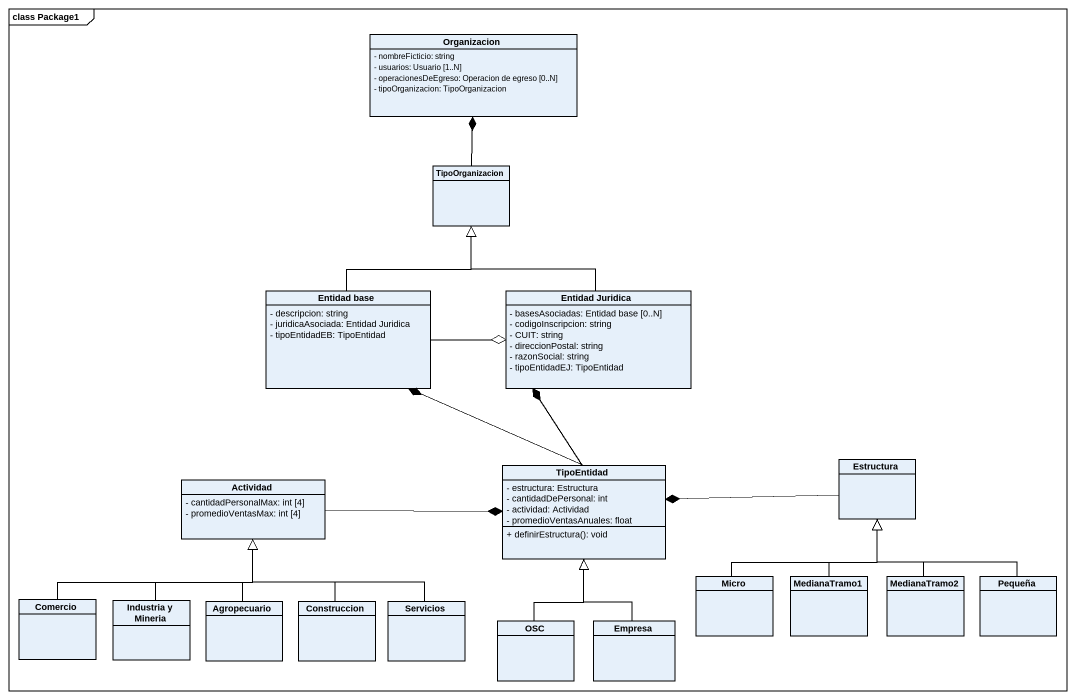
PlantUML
@startuml
mainframe class Package1
hide circle
hide empty members
skinparam classAttributeIconSize 0
class Organizacion {
  - nombreFicticio: string
  - usuarios: Usuario [1..N]
  - operacionesDeEgreso: Operacion de egreso [0..N]
  - tipoOrganizacion: TipoOrganizacion
}
class TipoOrganizacion
class "Entidad base" as Entidad_base {
  - descripcion: string
  - juridicaAsociada: Entidad Juridica
  - tipoEntidadEB: TipoEntidad
}
class "Entidad Juridica" as Entidad_Juridica {
  - basesAsociadas: Entidad base [0..N]
  - codigoInscripcion: string
  - CUIT: string
  - direccionPostal: string
  - razonSocial: string
  - tipoEntidadEJ: TipoEntidad
}
class TipoEntidad {
  - estructura: Estructura
  - cantidadDePersonal: int
  - actividad: Actividad
  - promedioVentasAnuales: float
  + definirEstructura(): void
}
class Estructura
class Actividad {
  - cantidadPersonalMax: int [4]
  - promedioVentasMax: int [4]
}
class Micro
class MedianaTramo1
class MedianaTramo2
class Pequeña
class Comercio
class "Industria y Mineria" as Industria_y_Mineria
class Agropecuario
class Construccion
class Servicios
class OSC
class Empresa
TipoOrganizacion -up-* Organizacion
Entidad_base -up-|> TipoOrganizacion
Entidad_base -right-o Entidad_Juridica
Entidad_Juridica -up-|> TipoOrganizacion
TipoEntidad -up-* Entidad_base
TipoEntidad -up-* Entidad_Juridica
Estructura -left-* TipoEntidad
Actividad -right-* TipoEntidad
Micro -up-|> Estructura
MedianaTramo1 -up-|> Estructura
MedianaTramo2 -up-|> Estructura
Pequeña -up-|> Estructura
Comercio -up-|> Actividad
Industria_y_Mineria -up-|> Actividad
Agropecuario -up-|> Actividad
Construccion -up-|> Actividad
Servicios -up-|> Actividad
OSC -up-|> TipoEntidad
Empresa -up-|> TipoEntidad
@enduml
